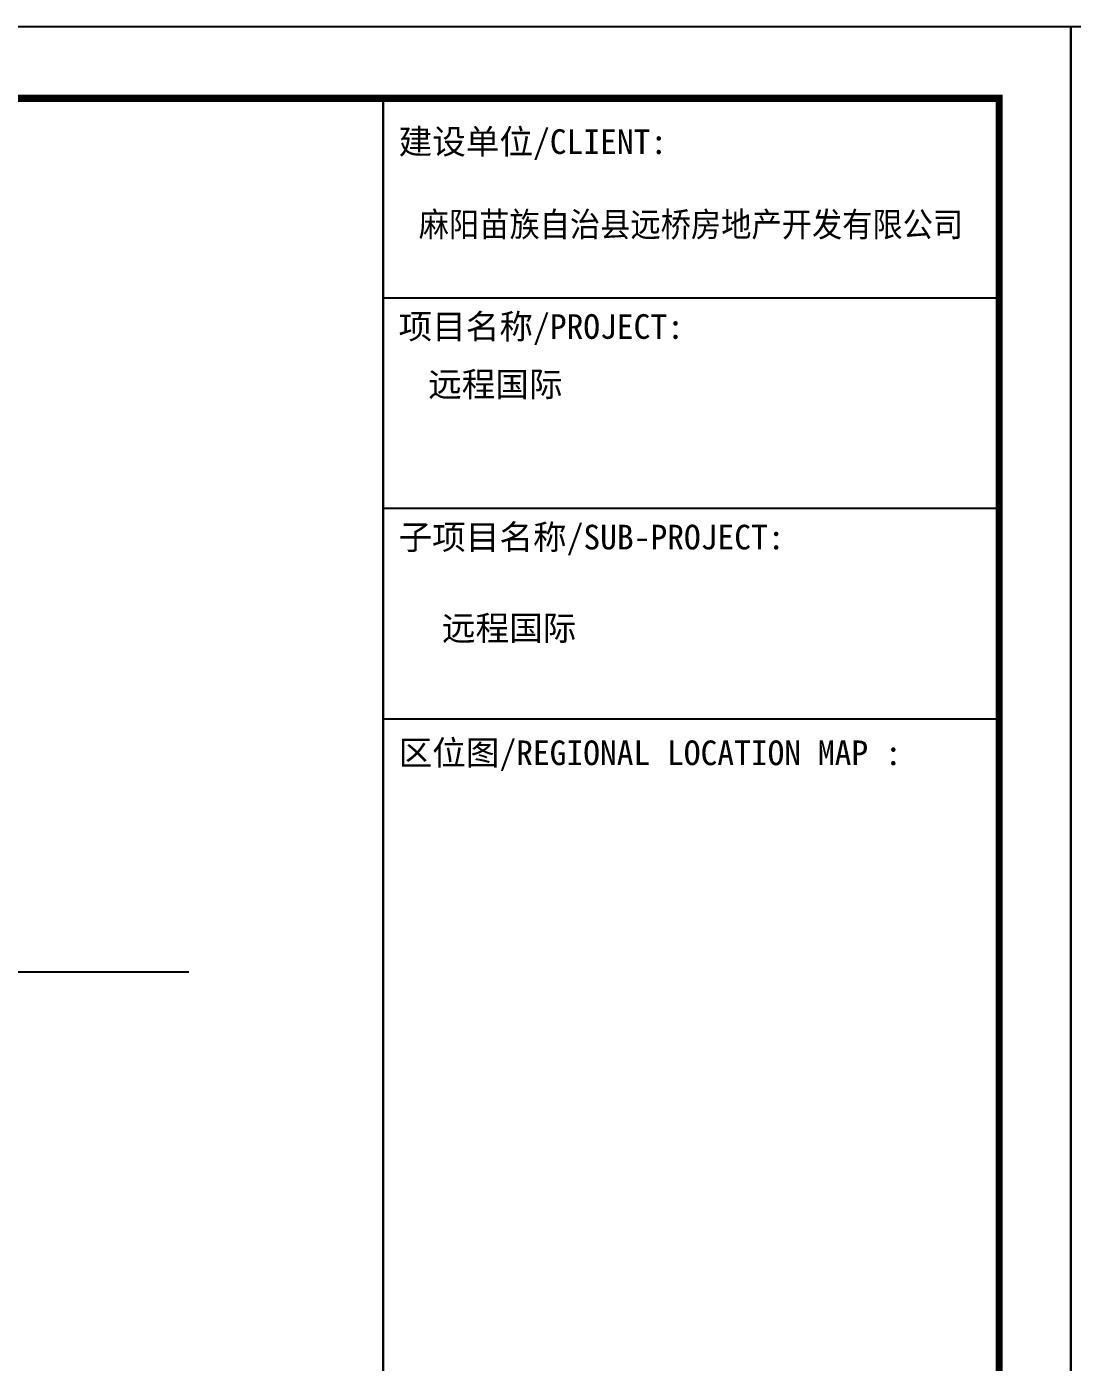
# Model space of a CAD drawing. Extents: x -737978 to 768813, y -372247 to 1140308.
# Drawn here: x -83944 to -62044, y -98769 to -70811 of the extents above; entities that cross this region are included whole.
import ezdxf

# ---------------------------------------------------------------- set-up
doc = ezdxf.new("R2010")
doc.units = 0
doc.header["$LTSCALE"] = 10
doc.header["$MEASUREMENT"] = 0
doc.layers.get('0').update_dxf_attribs({"linetype": 'CONTINUOUS'})
doc.layers.add('AXIS', color=3, linetype='CONTINUOUS')
doc.layers.add('PUB_TITLE', color=4, linetype='CONTINUOUS')
doc.styles.add('-宋体', font='', dxfattribs={"width": 0.8})
doc.styles.get('-宋体').set_extended_font_data('SimSun')

# ---------------------------------------------------------------- blocks, each defined once
blk = doc.blocks.new('TQ1')
at = {"layer": 'PUB_TITLE'}
for p, q in [((-49855, -380355), (-43855, -380355)), ((-49855, -382405), (-43855, -382405))]:
    blk.add_line(p, q, dxfattribs=at)
at = {"layer": 'PUB_TITLE', "const_width": 20}
for points in [[(-49855, -378414), (-49855, -418455)], [(-49855, -384455), (-43855, -384455)]]:
    blk.add_lwpolyline(points, dxfattribs=at)
at = {"layer": 'PUB_TITLE', "style": '-宋体'}
for s, p in [('建设单位/CLIENT:', (-49705, -378955)), ('项目名称/PROJECT:', (-49705, -380755)), ('远程国际', (-49417, -381317)), ('子项目名称/SUB-PROJECT:', (-49705, -382805)), ('远程国际', (-49283, -383691)), ('区位图/REGIONAL LOCATION MAP :', (-49705, -384905))]:
    blk.add_text(s, height=240, dxfattribs=at).set_placement(p)
at = {"layer": 'PUB_TITLE', "style": '-宋体', "width": 0.9}
blk.add_text('麻阳苗族自治县远桥房地产开发有限公司', height=240, dxfattribs=at).set_placement((-49509, -379761))

msp = doc.modelspace()

# ---------------------------------------------------------------- linework, layer by layer
at = {"layer": 'AXIS'}
msp.add_line((-84551.1, -90598.4), (-80551.1, -90598.4), dxfattribs=at)
at = {"layer": 'PUB_TITLE'}
for points in [[(-219725.1, -159910.6), (-62075.1, -159910.6), (-62075.1, -70810.6), (-219725.1, -70810.6)], [(-62075.1, -159910.6), (95574.9, -159910.6), (95574.9, -70810.6), (-62075.1, -70810.6)]]:
    msp.add_lwpolyline(points, close=True, dxfattribs=at)
at = {"layer": 'PUB_TITLE', "const_width": 150}
msp.add_lwpolyline([(-215975.1, -158410.6), (-63575.1, -158410.6), (-63575.1, -72310.6), (-215975.1, -72310.6)], close=True, dxfattribs=at)

# ---------------------------------------------------------------- block references
at = {"xscale": 2.15028113370122, "yscale": 2.15028113370122, "zscale": 2.15028113370122}
msp.add_blockref('TQ1', (30724.9, 741385.6), dxfattribs=at)

doc.saveas('drawing.dxf')
